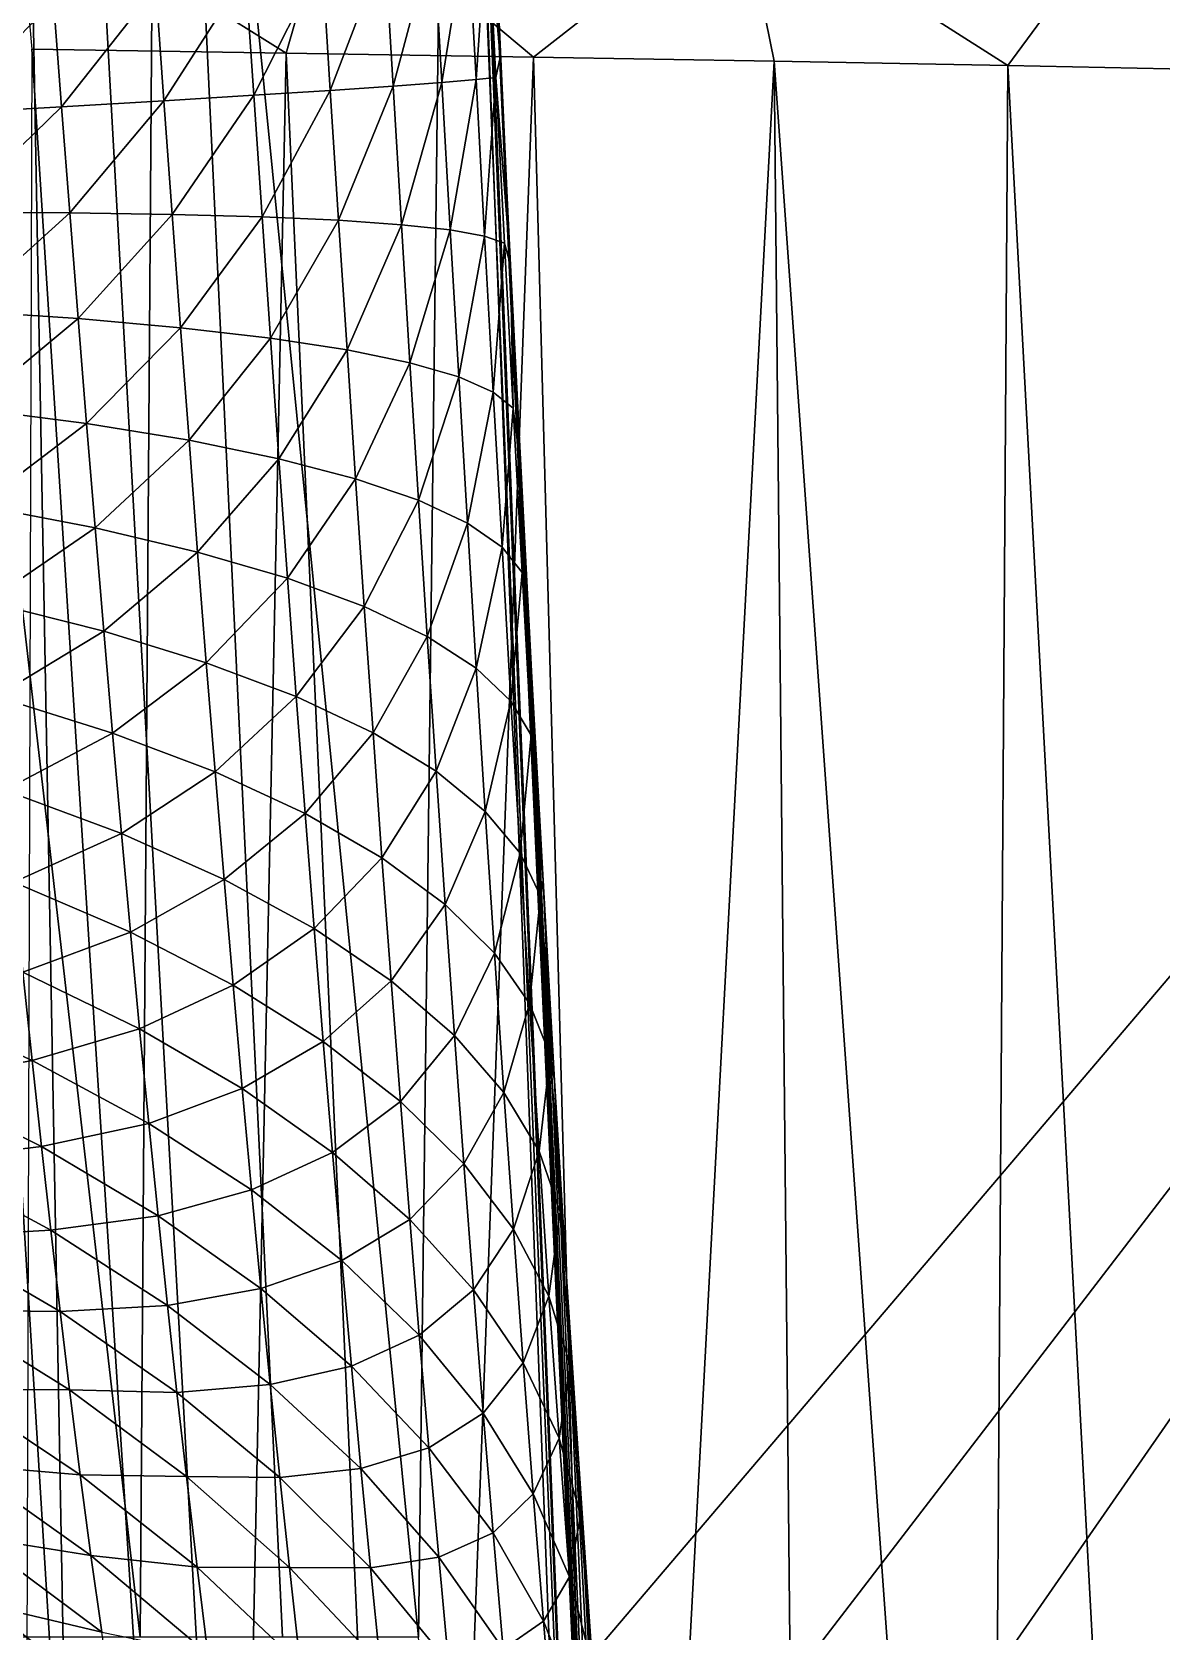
# Model space of a CAD drawing. Extents: x -53 to 3.8, y 0 to 88.2.
# Drawn here: x -7.824 to -5.923, y 65.869 to 68.561 of the extents above; entities that cross this region are included whole.
import ezdxf

# ---------------------------------------------------------------- set-up
doc = ezdxf.new("R2010")
doc.units = 0

msp = doc.modelspace()

# ---------------------------------------------------------------- linework, layer by layer
for points in [[(-7.23891, 73.2767, 8.68447), (-7.24943, 73.2356, 8.13435), (-6.62595, 58.1287, 10.4569)], [(-7.119, 70.249, 9.33625), (-7.23891, 73.2767, 8.68447), (-6.62595, 58.1287, 10.4569)], [(-7.24943, 73.2356, 8.13435), (-7.05252, 68.8688, 8.02106), (-6.56139, 58.1287, 9.56668)], [(-6.62595, 58.1287, 10.4569), (-7.24943, 73.2356, 8.13435), (-6.56139, 58.1287, 9.56668)], [(-8.14642, 71.5725), (-7.88293, 71.8979), (-7.76157, 65.3271)], [(-7.88293, 71.8979), (-3.119, 70.249), (-7.50443, 65.0945)], [(-7.76157, 65.3271), (-7.88293, 71.8979), (-7.50443, 65.0945)], [(-8.03799, 65.5368), (-8.14642, 71.5725), (-7.76157, 65.3271)], [(-8.14454, 70.249, 11.0463), (-7.64122, 65.8584, 11.1482), (-7.88987, 65.8584, 11.5473)], [(-8.14454, 70.249, 11.0463), (-7.61027, 70.249, 10.2041), (-7.64122, 65.8584, 11.1482)], [(-7.61027, 70.249, 10.2041), (-7.4021, 65.8584, 10.7433), (-7.64122, 65.8584, 11.1482)], [(-7.61027, 70.249, 10.2041), (-7.17267, 65.8584, 10.3329), (-7.4021, 65.8584, 10.7433)], [(-7.61027, 70.249, 10.2041), (-7.119, 70.249, 9.33625), (-7.17267, 65.8584, 10.3329)], [(-7.50443, 65.0945), (-3.119, 70.249), (-7.26891, 64.8411)], [(-7.26891, 64.8411), (-3.119, 70.249), (-7.05624, 64.5684)], [(-7.17267, 65.8584, 10.3329), (-7.119, 70.249, 9.33625), (-6.78716, 61.4679, 10.498)], [(-6.62595, 58.1287, 10.4569), (-6.78716, 61.4679, 10.498), (-7.119, 70.249, 9.33625)], [(-7.05624, 64.5684), (-3.119, 70.249), (-6.86767, 64.2779)], [(-6.86767, 64.2779), (-3.119, 70.249), (-6.70462, 63.9715)], [(-6.70462, 63.9715), (-3.119, 70.249), (-6.56905, 63.6529)], [(-6.56905, 63.6529), (-3.119, 70.249), (-6.46167, 63.3241)], [(-6.46167, 63.3241), (-3.119, 70.249), (-6.38309, 62.9872)], [(-6.38309, 62.9872), (-3.119, 70.249), (-1.84729, 18.2287)], [(-7.03548, 68.5186, 8.0448), (-7.05252, 68.8688, 8.02106), (-7.05683, 68.764, 7.71424)], [(-7.05252, 68.8688, 8.02106), (-7.03548, 68.5186, 8.0448), (-6.56139, 58.1287, 9.56668)], [(-7.84844, 68.8091, 17.1995), (-7.39594, 68.5258, 16.8253), (-7.31673, 68.8017, 16.6567)], [(-7.82369, 68.5325, 17.2594), (-7.39594, 68.5258, 16.8253), (-7.84844, 68.8091, 17.1995)], [(-7.39594, 68.5258, 16.8253), (-6.97939, 68.5189, 16.3803), (-7.31673, 68.8017, 16.6567)], [(-7.31673, 68.8017, 16.6567), (-6.97939, 68.5189, 16.3803), (-6.63081, 68.7914, 15.902)], [(-6.97939, 68.5189, 16.3803), (-6.57434, 68.5118, 15.9249), (-6.63081, 68.7914, 15.902)], [(-6.63081, 68.7914, 15.902), (-6.18103, 68.5045, 15.4592), (-5.97762, 68.7807, 15.1183)], [(-6.57434, 68.5118, 15.9249), (-6.18103, 68.5045, 15.4592), (-6.63081, 68.7914, 15.902)], [(-6.18103, 68.5045, 15.4592), (-5.79976, 68.4971, 14.9835), (-5.97762, 68.7807, 15.1183)], [(-5.97762, 68.7807, 15.1183), (-5.79976, 68.4971, 14.9835), (-5.35877, 68.7696, 14.3075)], [(-7.13389, 68.4761, 7.10778), (-7.09016, 68.7448, 7.40134), (-7.14792, 68.7247, 7.09207)], [(-7.07602, 68.481, 7.41755), (-7.09016, 68.7448, 7.40134), (-7.13389, 68.4761, 7.10778)], [(-7.05683, 68.764, 7.71424), (-7.09016, 68.7448, 7.40134), (-7.07602, 68.481, 7.41755)], [(-7.05683, 68.764, 7.71424), (-7.07602, 68.481, 7.41755), (-7.04258, 68.4847, 7.73091)], [(-7.04258, 68.4847, 7.73091), (-7.03548, 68.5186, 8.0448), (-7.05683, 68.764, 7.71424)], [(-7.21582, 68.4701, 6.80353), (-7.14792, 68.7247, 7.09207), (-7.22977, 68.7037, 6.78836)], [(-7.13389, 68.4761, 7.10778), (-7.14792, 68.7247, 7.09207), (-7.21582, 68.4701, 6.80353)], [(-7.32145, 68.4629, 6.50672), (-7.22977, 68.7037, 6.78836), (-7.33533, 68.682, 6.49215)], [(-7.21582, 68.4701, 6.80353), (-7.22977, 68.7037, 6.78836), (-7.32145, 68.4629, 6.50672)], [(-7.60144, 68.4454, 5.94282), (-7.46414, 68.6596, 6.2053), (-7.61523, 68.6368, 5.92953)], [(-7.45031, 68.4547, 6.21925), (-7.46414, 68.6596, 6.2053), (-7.60144, 68.4454, 5.94282)], [(-7.45031, 68.4547, 6.21925), (-7.33533, 68.682, 6.49215), (-7.46414, 68.6596, 6.2053)], [(-7.32145, 68.4629, 6.50672), (-7.33533, 68.682, 6.49215), (-7.45031, 68.4547, 6.21925)], [(-7.77375, 68.4351, 5.67906), (-7.61523, 68.6368, 5.92953), (-7.78753, 68.6137, 5.66647)], [(-7.60144, 68.4454, 5.94282), (-7.61523, 68.6368, 5.92953), (-7.77375, 68.4351, 5.67906)], [(-7.97023, 68.4237, 5.42481), (-7.78753, 68.6137, 5.66647), (-7.984, 68.5899, 5.41295)], [(-7.77375, 68.4351, 5.67906), (-7.78753, 68.6137, 5.66647), (-7.97023, 68.4237, 5.42481)], [(-7.50007, 63.4733, 17.9552), (-7.82369, 68.5325, 17.2594), (-7.83958, 63.4733, 18.2971)], [(-7.39594, 68.5258, 16.8253), (-7.82369, 68.5325, 17.2594), (-7.50007, 63.4733, 17.9552)], [(-7.16765, 63.4733, 17.6064), (-7.39594, 68.5258, 16.8253), (-7.50007, 63.4733, 17.9552)], [(-6.97939, 68.5189, 16.3803), (-7.39594, 68.5258, 16.8253), (-7.16765, 63.4733, 17.6064)], [(-6.84242, 63.4733, 17.251), (-6.97939, 68.5189, 16.3803), (-7.16765, 63.4733, 17.6064)], [(-7.01811, 68.1687, 8.0481), (-7.03548, 68.5186, 8.0448), (-7.04258, 68.4847, 7.73091)], [(-6.56139, 58.1287, 9.56668), (-7.03548, 68.5186, 8.0448), (-7.01811, 68.1687, 8.0481)], [(-6.57434, 68.5118, 15.9249), (-6.97939, 68.5189, 16.3803), (-6.84242, 63.4733, 17.251)], [(-6.52449, 63.4733, 16.889), (-6.57434, 68.5118, 15.9249), (-6.84242, 63.4733, 17.251)], [(-6.21395, 63.4733, 16.5207), (-6.57434, 68.5118, 15.9249), (-6.52449, 63.4733, 16.889)], [(-6.21395, 63.4733, 16.5207), (-6.18103, 68.5045, 15.4592), (-6.57434, 68.5118, 15.9249)], [(-5.91091, 63.4733, 16.1463), (-6.18103, 68.5045, 15.4592), (-6.21395, 63.4733, 16.5207)], [(-5.91091, 63.4733, 16.1463), (-5.79976, 68.4971, 14.9835), (-6.18103, 68.5045, 15.4592)], [(-7.20171, 68.2367, 6.80724), (-7.13389, 68.4761, 7.10778), (-7.21582, 68.4701, 6.80353)], [(-7.11968, 68.2278, 7.1113), (-7.13389, 68.4761, 7.10778), (-7.20171, 68.2367, 6.80724)], [(-7.11968, 68.2278, 7.1113), (-7.07602, 68.481, 7.41755), (-7.13389, 68.4761, 7.10778)], [(-7.06169, 68.2175, 7.42082), (-7.07602, 68.481, 7.41755), (-7.11968, 68.2278, 7.1113)], [(-7.04258, 68.4847, 7.73091), (-7.07602, 68.481, 7.41755), (-7.06169, 68.2175, 7.42082)], [(-7.06169, 68.2175, 7.42082), (-7.02812, 68.2058, 7.73387), (-7.04258, 68.4847, 7.73091)], [(-7.02812, 68.2058, 7.73387), (-7.01811, 68.1687, 8.0481), (-7.04258, 68.4847, 7.73091)], [(-7.75984, 68.2566, 5.68294), (-7.60144, 68.4454, 5.94282), (-7.77375, 68.4351, 5.67906)], [(-7.5875, 68.254, 5.94675), (-7.60144, 68.4454, 5.94282), (-7.75984, 68.2566, 5.68294)], [(-7.5875, 68.254, 5.94675), (-7.45031, 68.4547, 6.21925), (-7.60144, 68.4454, 5.94282)], [(-7.43634, 68.2498, 6.22318), (-7.45031, 68.4547, 6.21925), (-7.5875, 68.254, 5.94675)], [(-7.43634, 68.2498, 6.22318), (-7.32145, 68.4629, 6.50672), (-7.45031, 68.4547, 6.21925)], [(-7.30742, 68.2441, 6.51057), (-7.32145, 68.4629, 6.50672), (-7.43634, 68.2498, 6.22318)], [(-7.30742, 68.2441, 6.51057), (-7.21582, 68.4701, 6.80353), (-7.32145, 68.4629, 6.50672)], [(-7.20171, 68.2367, 6.80724), (-7.21582, 68.4701, 6.80353), (-7.30742, 68.2441, 6.51057)], [(-7.95631, 68.2576, 5.42856), (-7.77375, 68.4351, 5.67906), (-7.97023, 68.4237, 5.42481)], [(-7.75984, 68.2566, 5.68294), (-7.77375, 68.4351, 5.67906), (-7.95631, 68.2576, 5.42856)], [(-7.94226, 68.0919, 5.42422), (-7.75984, 68.2566, 5.68294), (-7.95631, 68.2576, 5.42856)], [(-7.74578, 68.0787, 5.67811), (-7.75984, 68.2566, 5.68294), (-7.94226, 68.0919, 5.42422)], [(-7.74578, 68.0787, 5.67811), (-7.5875, 68.254, 5.94675), (-7.75984, 68.2566, 5.68294)], [(-7.57342, 68.0633, 5.94133), (-7.5875, 68.254, 5.94675), (-7.74578, 68.0787, 5.67811)], [(-7.57342, 68.0633, 5.94133), (-7.43634, 68.2498, 6.22318), (-7.5875, 68.254, 5.94675)], [(-7.42221, 68.0457, 6.21708), (-7.43634, 68.2498, 6.22318), (-7.57342, 68.0633, 5.94133)], [(-7.42221, 68.0457, 6.21708), (-7.30742, 68.2441, 6.51057), (-7.43634, 68.2498, 6.22318)], [(-7.29322, 68.0259, 6.5037), (-7.30742, 68.2441, 6.51057), (-7.42221, 68.0457, 6.21708)], [(-7.29322, 68.0259, 6.5037), (-7.20171, 68.2367, 6.80724), (-7.30742, 68.2441, 6.51057)], [(-7.18741, 68.0041, 6.79951), (-7.20171, 68.2367, 6.80724), (-7.29322, 68.0259, 6.5037)], [(-7.18741, 68.0041, 6.79951), (-7.11968, 68.2278, 7.1113), (-7.20171, 68.2367, 6.80724)], [(-7.10527, 67.9803, 7.10263), (-7.11968, 68.2278, 7.1113), (-7.18741, 68.0041, 6.79951)], [(-7.10527, 67.9803, 7.10263), (-7.06169, 68.2175, 7.42082), (-7.11968, 68.2278, 7.1113)], [(-7.04714, 67.9548, 7.41113), (-7.06169, 68.2175, 7.42082), (-7.10527, 67.9803, 7.10263)], [(-7.06169, 68.2175, 7.42082), (-7.04714, 67.9548, 7.41113), (-7.02812, 68.2058, 7.73387)], [(-7.04714, 67.9548, 7.41113), (-7.0134, 67.9277, 7.7231), (-7.02812, 68.2058, 7.73387)], [(-7.0134, 67.9277, 7.7231), (-7.01811, 68.1687, 8.0481), (-7.02812, 68.2058, 7.73387)], [(-7.01811, 68.1687, 8.0481), (-7.00033, 67.8202, 8.03093), (-6.56139, 58.1287, 9.56668)], [(-7.0134, 67.9277, 7.7231), (-7.00033, 67.8202, 8.03093), (-7.01811, 68.1687, 8.0481)], [(-7.92804, 67.9272, 5.4118), (-7.74578, 68.0787, 5.67811), (-7.94226, 68.0919, 5.42422)], [(-7.73156, 67.9017, 5.66458), (-7.74578, 68.0787, 5.67811), (-7.92804, 67.9272, 5.4118)], [(-7.73156, 67.9017, 5.66458), (-7.57342, 68.0633, 5.94133), (-7.74578, 68.0787, 5.67811)], [(-7.55917, 67.8737, 5.92657), (-7.57342, 68.0633, 5.94133), (-7.73156, 67.9017, 5.66458)], [(-7.55917, 67.8737, 5.92657), (-7.42221, 68.0457, 6.21708), (-7.57342, 68.0633, 5.94133)], [(-7.4079, 67.8427, 6.20096), (-7.42221, 68.0457, 6.21708), (-7.55917, 67.8737, 5.92657)], [(-7.4079, 67.8427, 6.20096), (-7.29322, 68.0259, 6.5037), (-7.42221, 68.0457, 6.21708)], [(-7.27883, 67.809, 6.4861), (-7.29322, 68.0259, 6.5037), (-7.4079, 67.8427, 6.20096)], [(-7.27883, 67.809, 6.4861), (-7.18741, 68.0041, 6.79951), (-7.29322, 68.0259, 6.5037)], [(-7.17291, 67.7727, 6.78032), (-7.18741, 68.0041, 6.79951), (-7.27883, 67.809, 6.4861)], [(-7.17291, 67.7727, 6.78032), (-7.10527, 67.9803, 7.10263), (-7.18741, 68.0041, 6.79951)], [(-7.09062, 67.7342, 7.08175), (-7.10527, 67.9803, 7.10263), (-7.17291, 67.7727, 6.78032)], [(-7.09062, 67.7342, 7.08175), (-7.04714, 67.9548, 7.41113), (-7.10527, 67.9803, 7.10263)], [(-7.03232, 67.6936, 7.38847), (-7.04714, 67.9548, 7.41113), (-7.09062, 67.7342, 7.08175)], [(-7.03232, 67.6936, 7.38847), (-7.0134, 67.9277, 7.7231), (-7.04714, 67.9548, 7.41113)], [(-7.91366, 67.7637, 5.39131), (-7.73156, 67.9017, 5.66458), (-7.92804, 67.9272, 5.4118)], [(-7.03232, 67.6936, 7.38847), (-6.99839, 67.6513, 7.6986), (-7.0134, 67.9277, 7.7231)], [(-6.99839, 67.6513, 7.6986), (-7.00033, 67.8202, 8.03093), (-7.0134, 67.9277, 7.7231)], [(-7.71718, 67.7262, 5.64236), (-7.73156, 67.9017, 5.66458), (-7.91366, 67.7637, 5.39131)], [(-7.71718, 67.7262, 5.64236), (-7.55917, 67.8737, 5.92657), (-7.73156, 67.9017, 5.66458)], [(-7.54475, 67.6855, 5.90248), (-7.55917, 67.8737, 5.92657), (-7.71718, 67.7262, 5.64236)], [(-7.54475, 67.6855, 5.90248), (-7.4079, 67.8427, 6.20096), (-7.55917, 67.8737, 5.92657)], [(-7.39341, 67.6413, 6.17483), (-7.4079, 67.8427, 6.20096), (-7.54475, 67.6855, 5.90248)], [(-7.39341, 67.6413, 6.17483), (-7.27883, 67.809, 6.4861), (-7.4079, 67.8427, 6.20096)], [(-7.26424, 67.5938, 6.45778), (-7.27883, 67.809, 6.4861), (-7.39341, 67.6413, 6.17483)], [(-7.26424, 67.5938, 6.45778), (-7.17291, 67.7727, 6.78032), (-7.27883, 67.809, 6.4861)], [(-7.00033, 67.8202, 8.03093), (-6.98207, 67.4744, 7.99325), (-6.56139, 58.1287, 9.56668)], [(-6.99839, 67.6513, 7.6986), (-6.98207, 67.4744, 7.99325), (-7.00033, 67.8202, 8.03093)], [(-7.15818, 67.5433, 6.74967), (-7.17291, 67.7727, 6.78032), (-7.26424, 67.5938, 6.45778)], [(-7.15818, 67.5433, 6.74967), (-7.09062, 67.7342, 7.08175), (-7.17291, 67.7727, 6.78032)], [(-7.8991, 67.6019, 5.36276), (-7.71718, 67.7262, 5.64236), (-7.91366, 67.7637, 5.39131)], [(-7.70261, 67.5524, 5.61146), (-7.71718, 67.7262, 5.64236), (-7.8991, 67.6019, 5.36276)], [(-7.70261, 67.5524, 5.61146), (-7.54475, 67.6855, 5.90248), (-7.71718, 67.7262, 5.64236)], [(-7.07572, 67.4901, 7.04865), (-7.09062, 67.7342, 7.08175), (-7.15818, 67.5433, 6.74967)], [(-7.07572, 67.4901, 7.04865), (-7.03232, 67.6936, 7.38847), (-7.09062, 67.7342, 7.08175)], [(-7.01722, 67.4346, 7.35284), (-7.03232, 67.6936, 7.38847), (-7.07572, 67.4901, 7.04865)], [(-7.01722, 67.4346, 7.35284), (-6.99839, 67.6513, 7.6986), (-7.03232, 67.6936, 7.38847)], [(-7.53014, 67.4992, 5.86905), (-7.54475, 67.6855, 5.90248), (-7.70261, 67.5524, 5.61146)], [(-7.53014, 67.4992, 5.86905), (-7.39341, 67.6413, 6.17483), (-7.54475, 67.6855, 5.90248)], [(-7.37872, 67.442, 6.13868), (-7.39341, 67.6413, 6.17483), (-7.53014, 67.4992, 5.86905)], [(-7.37872, 67.442, 6.13868), (-7.26424, 67.5938, 6.45778), (-7.39341, 67.6413, 6.17483)], [(-7.01722, 67.4346, 7.35284), (-6.98304, 67.3771, 7.66033), (-6.99839, 67.6513, 7.6986)], [(-6.98304, 67.3771, 7.66033), (-6.98207, 67.4744, 7.99325), (-6.99839, 67.6513, 7.6986)], [(-7.88436, 67.4421, 5.32617), (-7.70261, 67.5524, 5.61146), (-7.8991, 67.6019, 5.36276)], [(-7.24942, 67.3809, 6.41873), (-7.26424, 67.5938, 6.45778), (-7.37872, 67.442, 6.13868)], [(-7.24942, 67.3809, 6.41873), (-7.15818, 67.5433, 6.74967), (-7.26424, 67.5938, 6.45778)], [(-7.68786, 67.3808, 5.57189), (-7.70261, 67.5524, 5.61146), (-7.88436, 67.4421, 5.32617)], [(-7.68786, 67.3808, 5.57189), (-7.53014, 67.4992, 5.86905), (-7.70261, 67.5524, 5.61146)], [(-7.1432, 67.3163, 6.70756), (-7.15818, 67.5433, 6.74967), (-7.24942, 67.3809, 6.41873)], [(-7.1432, 67.3163, 6.70756), (-7.07572, 67.4901, 7.04865), (-7.15818, 67.5433, 6.74967)], [(-7.51534, 67.3154, 5.8263), (-7.53014, 67.4992, 5.86905), (-7.68786, 67.3808, 5.57189)], [(-7.51534, 67.3154, 5.8263), (-7.37872, 67.442, 6.13868), (-7.53014, 67.4992, 5.86905)], [(-7.06053, 67.2486, 7.00334), (-7.07572, 67.4901, 7.04865), (-7.1432, 67.3163, 6.70756)], [(-7.06053, 67.2486, 7.00334), (-7.01722, 67.4346, 7.35284), (-7.07572, 67.4901, 7.04865)], [(-6.98304, 67.3771, 7.66033), (-6.96325, 67.1325, 7.93504), (-6.98207, 67.4744, 7.99325)], [(-6.56139, 58.1287, 9.56668), (-6.98207, 67.4744, 7.99325), (-6.96325, 67.1325, 7.93504)], [(-7.86941, 67.2847, 5.28161), (-7.68786, 67.3808, 5.57189), (-7.88436, 67.4421, 5.32617)], [(-7.36381, 67.2452, 6.09252), (-7.37872, 67.442, 6.13868), (-7.51534, 67.3154, 5.8263)], [(-7.36381, 67.2452, 6.09252), (-7.24942, 67.3809, 6.41873), (-7.37872, 67.442, 6.13868)], [(-7.00179, 67.1783, 7.30421), (-7.01722, 67.4346, 7.35284), (-7.06053, 67.2486, 7.00334)], [(-7.00179, 67.1783, 7.30421), (-6.98304, 67.3771, 7.66033), (-7.01722, 67.4346, 7.35284)], [(-7.6729, 67.2117, 5.52371), (-7.68786, 67.3808, 5.57189), (-7.86941, 67.2847, 5.28161)], [(-7.6729, 67.2117, 5.52371), (-7.51534, 67.3154, 5.8263), (-7.68786, 67.3808, 5.57189)], [(-7.23437, 67.1707, 6.36895), (-7.24942, 67.3809, 6.41873), (-7.36381, 67.2452, 6.09252)], [(-7.23437, 67.1707, 6.36895), (-7.1432, 67.3163, 6.70756), (-7.24942, 67.3809, 6.41873)], [(-7.00179, 67.1783, 7.30421), (-6.96733, 67.1058, 7.6083), (-6.98304, 67.3771, 7.66033)], [(-6.96733, 67.1058, 7.6083), (-6.96325, 67.1325, 7.93504), (-6.98304, 67.3771, 7.66033)], [(-7.50031, 67.1343, 5.7743), (-7.51534, 67.3154, 5.8263), (-7.6729, 67.2117, 5.52371)], [(-7.50031, 67.1343, 5.7743), (-7.36381, 67.2452, 6.09252), (-7.51534, 67.3154, 5.8263)], [(-7.12795, 67.0922, 6.65397), (-7.1432, 67.3163, 6.70756), (-7.23437, 67.1707, 6.36895)], [(-7.12795, 67.0922, 6.65397), (-7.06053, 67.2486, 7.00334), (-7.1432, 67.3163, 6.70756)], [(-7.85427, 67.1299, 5.22924), (-7.6729, 67.2117, 5.52371), (-7.86941, 67.2847, 5.28161)], [(-7.34867, 67.0515, 6.03642), (-7.36381, 67.2452, 6.09252), (-7.50031, 67.1343, 5.7743)], [(-7.34867, 67.0515, 6.03642), (-7.23437, 67.1707, 6.36895), (-7.36381, 67.2452, 6.09252)], [(-7.04504, 67.0103, 6.9458), (-7.06053, 67.2486, 7.00334), (-7.12795, 67.0922, 6.65397)], [(-7.04504, 67.0103, 6.9458), (-7.00179, 67.1783, 7.30421), (-7.06053, 67.2486, 7.00334)], [(-7.65774, 67.0456, 5.46713), (-7.6729, 67.2117, 5.52371), (-7.85427, 67.1299, 5.22924)], [(-7.65774, 67.0456, 5.46713), (-7.50031, 67.1343, 5.7743), (-7.6729, 67.2117, 5.52371)], [(-6.986, 66.9254, 7.24257), (-7.00179, 67.1783, 7.30421), (-7.04504, 67.0103, 6.9458)], [(-6.986, 66.9254, 7.24257), (-6.96733, 67.1058, 7.6083), (-7.00179, 67.1783, 7.30421)], [(-7.21905, 66.9637, 6.30852), (-7.23437, 67.1707, 6.36895), (-7.34867, 67.0515, 6.03642)], [(-7.21905, 66.9637, 6.30852), (-7.12795, 67.0922, 6.65397), (-7.23437, 67.1707, 6.36895)], [(-7.83894, 66.9781, 5.16922), (-7.65774, 67.0456, 5.46713), (-7.85427, 67.1299, 5.22924)], [(-7.48508, 66.9564, 5.71326), (-7.50031, 67.1343, 5.7743), (-7.65774, 67.0456, 5.46713)], [(-7.48508, 66.9564, 5.71326), (-7.34867, 67.0515, 6.03642), (-7.50031, 67.1343, 5.7743)], [(-6.96733, 67.1058, 7.6083), (-6.94379, 66.7955, 7.85625), (-6.96325, 67.1325, 7.93504)], [(-6.96325, 67.1325, 7.93504), (-6.94379, 66.7955, 7.85625), (-6.56139, 58.1287, 9.56668)], [(-6.986, 66.9254, 7.24257), (-6.9512, 66.8382, 7.54247), (-6.96733, 67.1058, 7.6083)], [(-6.9512, 66.8382, 7.54247), (-6.94379, 66.7955, 7.85625), (-6.96733, 67.1058, 7.6083)], [(-7.1124, 66.8716, 6.58901), (-7.12795, 67.0922, 6.65397), (-7.21905, 66.9637, 6.30852)], [(-7.1124, 66.8716, 6.58901), (-7.04504, 67.0103, 6.9458), (-7.12795, 67.0922, 6.65397)], [(-7.6424, 66.8827, 5.40232), (-7.65774, 67.0456, 5.46713), (-7.83894, 66.9781, 5.16922)], [(-7.6424, 66.8827, 5.40232), (-7.48508, 66.9564, 5.71326), (-7.65774, 67.0456, 5.46713)], [(-7.3333, 66.8612, 5.97062), (-7.34867, 67.0515, 6.03642), (-7.48508, 66.9564, 5.71326)], [(-7.3333, 66.8612, 5.97062), (-7.21905, 66.9637, 6.30852), (-7.34867, 67.0515, 6.03642)], [(-7.0292, 66.7757, 6.87611), (-7.04504, 67.0103, 6.9458), (-7.1124, 66.8716, 6.58901)], [(-7.0292, 66.7757, 6.87611), (-6.986, 66.9254, 7.24257), (-7.04504, 67.0103, 6.9458)], [(-7.82346, 66.8296, 5.10173), (-7.83894, 66.9781, 5.16922), (-8.03935, 66.9269, 4.88802)], [(-7.82346, 66.8296, 5.10173), (-7.6424, 66.8827, 5.40232), (-7.83894, 66.9781, 5.16922)], [(-7.20347, 66.7605, 6.2377), (-7.21905, 66.9637, 6.30852), (-7.3333, 66.8612, 5.97062)], [(-7.20347, 66.7605, 6.2377), (-7.1124, 66.8716, 6.58901), (-7.21905, 66.9637, 6.30852)], [(-7.46965, 66.782, 5.64338), (-7.48508, 66.9564, 5.71326), (-7.6424, 66.8827, 5.40232)], [(-7.46965, 66.782, 5.64338), (-7.3333, 66.8612, 5.97062), (-7.48508, 66.9564, 5.71326)], [(-8.02366, 66.7917, 4.81863), (-7.82346, 66.8296, 5.10173), (-8.03935, 66.9269, 4.88802)], [(-6.96982, 66.6765, 7.16802), (-6.986, 66.9254, 7.24257), (-7.0292, 66.7757, 6.87611)], [(-6.96982, 66.6765, 7.16802), (-6.9512, 66.8382, 7.54247), (-6.986, 66.9254, 7.24257)], [(-7.62689, 66.7234, 5.32946), (-7.6424, 66.8827, 5.40232), (-7.82346, 66.8296, 5.10173)], [(-7.62689, 66.7234, 5.32946), (-7.46965, 66.782, 5.64338), (-7.6424, 66.8827, 5.40232)], [(-7.31771, 66.6747, 5.89535), (-7.3333, 66.8612, 5.97062), (-7.46965, 66.782, 5.64338)], [(-7.31771, 66.6747, 5.89535), (-7.20347, 66.7605, 6.2377), (-7.3333, 66.8612, 5.97062)], [(-7.09655, 66.6551, 6.51293), (-7.1124, 66.8716, 6.58901), (-7.20347, 66.7605, 6.2377)], [(-7.09655, 66.6551, 6.51293), (-7.0292, 66.7757, 6.87611), (-7.1124, 66.8716, 6.58901)], [(-7.80783, 66.6846, 5.02691), (-7.82346, 66.8296, 5.10173), (-8.02366, 66.7917, 4.81863)], [(-7.80783, 66.6846, 5.02691), (-7.62689, 66.7234, 5.32946), (-7.82346, 66.8296, 5.10173)], [(-6.96982, 66.6765, 7.16802), (-6.93463, 66.5748, 7.46294), (-6.9512, 66.8382, 7.54247)], [(-6.9512, 66.8382, 7.54247), (-6.9236, 66.4649, 7.75699), (-6.94379, 66.7955, 7.85625)], [(-6.93463, 66.5748, 7.46294), (-6.9236, 66.4649, 7.75699), (-6.9512, 66.8382, 7.54247)], [(-8.00785, 66.6602, 4.74257), (-7.80783, 66.6846, 5.02691), (-8.02366, 66.7917, 4.81863)], [(-7.45404, 66.6115, 5.56485), (-7.46965, 66.782, 5.64338), (-7.62689, 66.7234, 5.32946)], [(-7.45404, 66.6115, 5.56485), (-7.31771, 66.6747, 5.89535), (-7.46965, 66.782, 5.64338)], [(-7.01302, 66.5454, 6.79458), (-7.0292, 66.7757, 6.87611), (-7.09655, 66.6551, 6.51293)], [(-7.01302, 66.5454, 6.79458), (-6.96982, 66.6765, 7.16802), (-7.0292, 66.7757, 6.87611)], [(-6.94379, 66.7955, 7.85625), (-6.9236, 66.4649, 7.75699), (-6.56139, 58.1287, 9.56668)], [(-7.18765, 66.5615, 6.15673), (-7.20347, 66.7605, 6.2377), (-7.31771, 66.6747, 5.89535)], [(-7.18765, 66.5615, 6.15673), (-7.09655, 66.6551, 6.51293), (-7.20347, 66.7605, 6.2377)], [(-7.61124, 66.568, 5.24872), (-7.62689, 66.7234, 5.32946), (-7.80783, 66.6846, 5.02691)], [(-7.61124, 66.568, 5.24872), (-7.45404, 66.6115, 5.56485), (-7.62689, 66.7234, 5.32946)], [(-7.79208, 66.5436, 4.94492), (-7.80783, 66.6846, 5.02691), (-8.00785, 66.6602, 4.74257)], [(-7.79208, 66.5436, 4.94492), (-7.61124, 66.568, 5.24872), (-7.80783, 66.6846, 5.02691)], [(-7.30193, 66.4924, 5.8108), (-7.31771, 66.6747, 5.89535), (-7.45404, 66.6115, 5.56485)], [(-7.30193, 66.4924, 5.8108), (-7.18765, 66.5615, 6.15673), (-7.31771, 66.6747, 5.89535)], [(-6.95324, 66.4323, 7.08088), (-6.96982, 66.6765, 7.16802), (-7.01302, 66.5454, 6.79458)], [(-6.95324, 66.4323, 7.08088), (-6.93463, 66.5748, 7.46294), (-6.96982, 66.6765, 7.16802)], [(-8.00785, 66.6602, 4.74257), (-7.99192, 66.5325, 4.65999), (-7.79208, 66.5436, 4.94492)], [(-7.08043, 66.443, 6.42601), (-7.09655, 66.6551, 6.51293), (-7.18765, 66.5615, 6.15673)], [(-7.08043, 66.443, 6.42601), (-7.01302, 66.5454, 6.79458), (-7.09655, 66.6551, 6.51293)], [(-7.43828, 66.4452, 5.47788), (-7.45404, 66.6115, 5.56485), (-7.61124, 66.568, 5.24872)], [(-7.43828, 66.4452, 5.47788), (-7.30193, 66.4924, 5.8108), (-7.45404, 66.6115, 5.56485)], [(-7.59546, 66.4169, 5.16028), (-7.61124, 66.568, 5.24872), (-7.79208, 66.5436, 4.94492)], [(-7.59546, 66.4169, 5.16028), (-7.43828, 66.4452, 5.47788), (-7.61124, 66.568, 5.24872)], [(-7.17161, 66.367, 6.06585), (-7.18765, 66.5615, 6.15673), (-7.30193, 66.4924, 5.8108)], [(-7.17161, 66.367, 6.06585), (-7.08043, 66.443, 6.42601), (-7.18765, 66.5615, 6.15673)], [(-6.93463, 66.5748, 7.46294), (-6.95324, 66.4323, 7.08088), (-6.91759, 66.3164, 7.37007)], [(-6.91759, 66.3164, 7.37007), (-6.9236, 66.4649, 7.75699), (-6.93463, 66.5748, 7.46294)], [(-7.99192, 66.5325, 4.65999), (-7.77622, 66.4069, 4.85592), (-7.79208, 66.5436, 4.94492)], [(-7.97591, 66.4091, 4.57102), (-7.77622, 66.4069, 4.85592), (-7.99192, 66.5325, 4.65999)], [(-7.79208, 66.5436, 4.94492), (-7.77622, 66.4069, 4.85592), (-7.59546, 66.4169, 5.16028)], [(-6.99651, 66.32, 6.7015), (-7.01302, 66.5454, 6.79458), (-7.08043, 66.443, 6.42601)], [(-6.99651, 66.32, 6.7015), (-6.95324, 66.4323, 7.08088), (-7.01302, 66.5454, 6.79458)], [(-7.28597, 66.3148, 5.7172), (-7.30193, 66.4924, 5.8108), (-7.43828, 66.4452, 5.47788)], [(-7.28597, 66.3148, 5.7172), (-7.17161, 66.367, 6.06585), (-7.30193, 66.4924, 5.8108)], [(-6.9236, 66.4649, 7.75699), (-6.90267, 66.1416, 7.63781), (-6.47755, 58.1287, 8.41069)], [(-6.56139, 58.1287, 9.56668), (-6.9236, 66.4649, 7.75699), (-6.47755, 58.1287, 8.41069)], [(-6.90267, 66.1416, 7.63781), (-6.9236, 66.4649, 7.75699), (-6.91759, 66.3164, 7.37007)], [(-7.42238, 66.2836, 5.38265), (-7.43828, 66.4452, 5.47788), (-7.59546, 66.4169, 5.16028)], [(-7.42238, 66.2836, 5.38265), (-7.28597, 66.3148, 5.7172), (-7.43828, 66.4452, 5.47788)], [(-7.06404, 66.2358, 6.32851), (-7.08043, 66.443, 6.42601), (-7.17161, 66.367, 6.06585)], [(-7.06404, 66.2358, 6.32851), (-6.99651, 66.32, 6.7015), (-7.08043, 66.443, 6.42601)], [(-6.93628, 66.1932, 6.98147), (-6.95324, 66.4323, 7.08088), (-6.99651, 66.32, 6.7015)], [(-6.91759, 66.3164, 7.37007), (-6.95324, 66.4323, 7.08088), (-6.93628, 66.1932, 6.98147)], [(-7.76028, 66.2746, 4.76007), (-7.77622, 66.4069, 4.85592), (-7.97591, 66.4091, 4.57102)], [(-7.95783, 66.2757, 4.46364), (-7.76028, 66.2746, 4.76007), (-7.97591, 66.4091, 4.57102)], [(-7.77622, 66.4069, 4.85592), (-7.57957, 66.2704, 5.06431), (-7.59546, 66.4169, 5.16028)], [(-7.76028, 66.2746, 4.76007), (-7.57957, 66.2704, 5.06431), (-7.77622, 66.4069, 4.85592)], [(-7.59546, 66.4169, 5.16028), (-7.57957, 66.2704, 5.06431), (-7.42238, 66.2836, 5.38265)], [(-7.15537, 66.1774, 5.96529), (-7.17161, 66.367, 6.06585), (-7.28597, 66.3148, 5.7172)], [(-7.15537, 66.1774, 5.96529), (-7.06404, 66.2358, 6.32851), (-7.17161, 66.367, 6.06585)], [(-6.97971, 66.0998, 6.59715), (-6.99651, 66.32, 6.7015), (-7.06404, 66.2358, 6.32851)], [(-6.97971, 66.0998, 6.59715), (-6.93628, 66.1932, 6.98147), (-6.99651, 66.32, 6.7015)], [(-6.91759, 66.3164, 7.37007), (-6.93628, 66.1932, 6.98147), (-6.90012, 66.0635, 7.2642)], [(-6.90012, 66.0635, 7.2642), (-6.90267, 66.1416, 7.63781), (-6.91759, 66.3164, 7.37007)], [(-7.26985, 66.1421, 5.61478), (-7.28597, 66.3148, 5.7172), (-7.42238, 66.2836, 5.38265)], [(-7.26985, 66.1421, 5.61478), (-7.15537, 66.1774, 5.96529), (-7.28597, 66.3148, 5.7172)], [(-7.74228, 66.1319, 4.64442), (-7.76028, 66.2746, 4.76007), (-7.95783, 66.2757, 4.46364)], [(-7.93969, 66.1483, 4.34858), (-7.74228, 66.1319, 4.64442), (-7.95783, 66.2757, 4.46364)], [(-7.56359, 66.1288, 4.961), (-7.57957, 66.2704, 5.06431), (-7.76028, 66.2746, 4.76007)], [(-7.74228, 66.1319, 4.64442), (-7.56359, 66.1288, 4.961), (-7.76028, 66.2746, 4.76007)], [(-7.57957, 66.2704, 5.06431), (-7.40636, 66.127, 5.27936), (-7.42238, 66.2836, 5.38265)], [(-7.56359, 66.1288, 4.961), (-7.40636, 66.127, 5.27936), (-7.57957, 66.2704, 5.06431)], [(-7.42238, 66.2836, 5.38265), (-7.40636, 66.127, 5.27936), (-7.26985, 66.1421, 5.61478)], [(-7.04742, 66.034, 6.2207), (-7.06404, 66.2358, 6.32851), (-7.15537, 66.1774, 5.96529)], [(-7.04742, 66.034, 6.2207), (-6.97971, 66.0998, 6.59715), (-7.06404, 66.2358, 6.32851)], [(-6.91897, 65.9597, 6.87009), (-6.93628, 66.1932, 6.98147), (-6.97971, 66.0998, 6.59715)], [(-6.90012, 66.0635, 7.2642), (-6.93628, 66.1932, 6.98147), (-6.91897, 65.9597, 6.87009)], [(-7.13894, 65.9933, 5.8553), (-7.15537, 66.1774, 5.96529), (-7.26985, 66.1421, 5.61478)], [(-7.13894, 65.9933, 5.8553), (-7.04742, 66.034, 6.2207), (-7.15537, 66.1774, 5.96529)], [(-7.72424, 65.9957, 4.52055), (-7.74228, 66.1319, 4.64442), (-7.93969, 66.1483, 4.34858)], [(-7.92151, 66.0274, 4.22605), (-7.72424, 65.9957, 4.52055), (-7.93969, 66.1483, 4.34858)], [(-7.54556, 65.976, 4.83639), (-7.56359, 66.1288, 4.961), (-7.74228, 66.1319, 4.64442)], [(-7.72424, 65.9957, 4.52055), (-7.54556, 65.976, 4.83639), (-7.74228, 66.1319, 4.64442)], [(-7.39024, 65.9757, 5.16821), (-7.40636, 66.127, 5.27936), (-7.56359, 66.1288, 4.961)], [(-7.54556, 65.976, 4.83639), (-7.39024, 65.9757, 5.16821), (-7.56359, 66.1288, 4.961)], [(-7.40636, 66.127, 5.27936), (-7.2536, 65.9749, 5.50374), (-7.26985, 66.1421, 5.61478)], [(-7.26985, 66.1421, 5.61478), (-7.2536, 65.9749, 5.50374), (-7.13894, 65.9933, 5.8553)], [(-6.47755, 58.1287, 8.41069), (-6.90267, 66.1416, 7.63781), (-6.88103, 65.8268, 7.49936)], [(-6.88103, 65.8268, 7.49936), (-6.90267, 66.1416, 7.63781), (-6.90012, 66.0635, 7.2642)], [(-7.39024, 65.9757, 5.16821), (-7.2536, 65.9749, 5.50374), (-7.40636, 66.127, 5.27936)], [(-6.96262, 65.8854, 6.48183), (-6.97971, 66.0998, 6.59715), (-7.04742, 66.034, 6.2207)], [(-6.96262, 65.8854, 6.48183), (-6.91897, 65.9597, 6.87009), (-6.97971, 66.0998, 6.59715)], [(-6.90012, 66.0635, 7.2642), (-6.91897, 65.9597, 6.87009), (-6.88223, 65.8166, 7.14566)], [(-6.88223, 65.8166, 7.14566), (-6.88103, 65.8268, 7.49936), (-6.90012, 66.0635, 7.2642)], [(-7.70616, 65.8665, 4.38868), (-7.72424, 65.9957, 4.52055), (-7.92151, 66.0274, 4.22605)], [(-7.90338, 65.9134, 4.09635), (-7.70616, 65.8665, 4.38868), (-7.92151, 66.0274, 4.22605)], [(-7.03058, 65.8381, 6.10283), (-7.04742, 66.034, 6.2207), (-7.13894, 65.9933, 5.8553)], [(-7.03058, 65.8381, 6.10283), (-6.96262, 65.8854, 6.48183), (-7.04742, 66.034, 6.2207)], [(-7.52746, 65.8304, 4.70297), (-7.54556, 65.976, 4.83639), (-7.72424, 65.9957, 4.52055)], [(-7.70616, 65.8665, 4.38868), (-7.52746, 65.8304, 4.70297), (-7.72424, 65.9957, 4.52055)], [(-7.2536, 65.9749, 5.50374), (-7.12235, 65.8151, 5.73612), (-7.13894, 65.9933, 5.8553)], [(-7.13894, 65.9933, 5.8553), (-7.12235, 65.8151, 5.73612), (-7.03058, 65.8381, 6.10283)], [(-7.37204, 65.8125, 5.03421), (-7.39024, 65.9757, 5.16821), (-7.54556, 65.976, 4.83639)], [(-7.52746, 65.8304, 4.70297), (-7.37204, 65.8125, 5.03421), (-7.54556, 65.976, 4.83639)], [(-7.23723, 65.8134, 5.3843), (-7.2536, 65.9749, 5.50374), (-7.39024, 65.9757, 5.16821)], [(-7.37204, 65.8125, 5.03421), (-7.23723, 65.8134, 5.3843), (-7.39024, 65.9757, 5.16821)], [(-7.23723, 65.8134, 5.3843), (-7.12235, 65.8151, 5.73612), (-7.2536, 65.9749, 5.50374)], [(-6.90133, 65.7325, 6.74708), (-6.91897, 65.9597, 6.87009), (-6.96262, 65.8854, 6.48183)], [(-6.88223, 65.8166, 7.14566), (-6.91897, 65.9597, 6.87009), (-6.90133, 65.7325, 6.74708)], [(-7.68813, 65.7447, 4.24916), (-7.70616, 65.8665, 4.38868), (-7.90338, 65.9134, 4.09635)], [(-7.88537, 65.8065, 3.95989), (-7.68813, 65.7447, 4.24916), (-7.90338, 65.9134, 4.09635)], [(-6.94527, 65.6773, 6.35583), (-6.96262, 65.8854, 6.48183), (-7.03058, 65.8381, 6.10283)], [(-6.94527, 65.6773, 6.35583), (-6.90133, 65.7325, 6.74708), (-6.96262, 65.8854, 6.48183)]]:
    msp.add_3dface(points)

doc.saveas('drawing.dxf')
